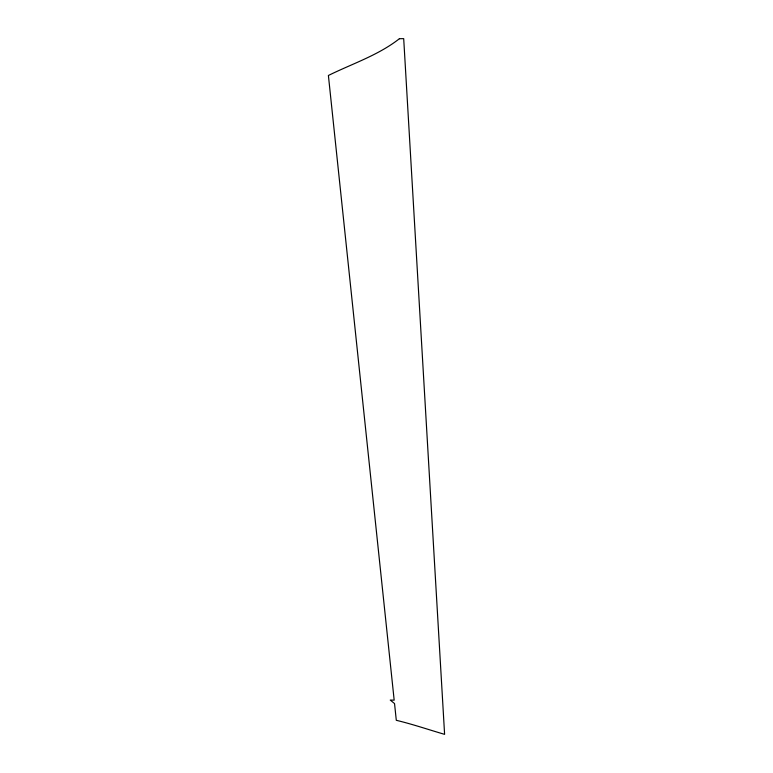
<?xml version="1.0" encoding="UTF-8"?>
<svg xmlns="http://www.w3.org/2000/svg" width="773" height="773" viewBox="0 0 773 773"><rect width="100%" height="100%" fill="white"/><g stroke="black" fill="none" stroke-linecap="round" stroke-linejoin="round"><path stroke-width="1.16" d="M399.409 38.708C378.316 55.279 352.227 63.715 328.399 75.474L394.172 700.154L390.259 700.077L394.539 703.565L396.298 720.301C412.569 724.195 428.773 729.731 444.601 734.35L403.699 38.65L399.409 38.708"/></g></svg>
